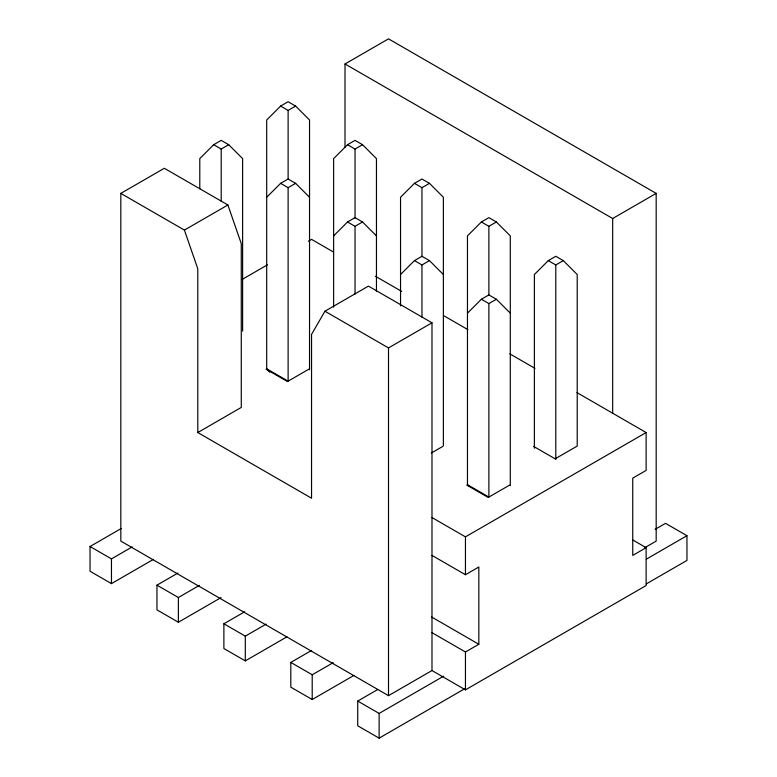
<?xml version="1.0" encoding="UTF-8"?>
<svg xmlns="http://www.w3.org/2000/svg" width="777" height="777" viewBox="0 0 777 777"><rect width="100%" height="100%" fill="white"/><g stroke="black" fill="none" stroke-linecap="round" stroke-linejoin="round"><path stroke-width="1.17" d="M443.376 274.524L429.467 260.616L421.96 264.947L421.96 317.084M510.295 485.683L510.295 235.887L496.386 221.979L488.879 226.311L488.879 295.299M431.993 670.541L431.993 322.814L368.424 286.111L324.932 311.227L311.548 334.411L311.548 498.222L197.785 432.546L197.785 268.725L184.402 230.089L120.823 193.386L120.823 541.113L388.5 695.648L431.993 670.541L465.452 689.859L646.134 585.537L646.134 547.678L632.546 539.83M242.618 331.138L242.618 158.615L228.71 144.707L221.202 140.375L213.694 144.707L199.786 158.615L199.786 188.821M309.537 369.774L309.537 119.988L295.629 106.08L288.121 101.738L280.614 106.08L266.705 119.988L266.705 368.793L269.716 372.212M266.705 197.251L280.614 183.343L288.121 179.011L295.629 183.343L309.537 197.251M376.457 291.501L376.457 158.615L362.548 144.707L355.04 140.375L347.533 144.707L333.624 158.615L333.624 307.168M333.624 235.887L347.533 221.979L355.04 217.647L362.548 221.979L376.457 235.887M443.376 445.833L443.376 197.251L429.467 183.343L421.96 179.011L414.452 183.343L400.543 197.251L400.543 305.934M400.543 274.524L414.452 260.616L421.96 256.284L429.467 260.616M496.386 221.979L488.879 217.647L481.371 221.979L467.463 235.887L467.463 484.702L468.968 486.412M467.463 313.16L481.371 299.252L488.879 294.92L496.386 299.252L510.295 313.16M577.214 446.066L577.214 274.524L563.306 260.616L555.798 256.284L548.29 260.616L534.382 274.524L534.382 448.251M120.823 193.386L164.326 168.279L227.894 204.982L241.278 243.619L241.278 407.43L197.785 432.546M345.007 147.416L345.007 63.967L388.5 38.85L656.177 193.386L656.177 541.113L644.784 547.688M213.694 144.707L221.202 149.048L228.71 144.707M280.614 106.08L288.121 110.412L295.629 106.08M184.402 230.089L227.894 204.982M280.614 183.343L288.121 187.675L295.629 183.343M347.533 144.707L355.04 149.048L362.548 144.707M242.21 279.399L267.424 264.84M308.391 241.191L311.548 239.365L333.498 252.049M347.533 221.979L355.04 226.311L362.548 221.979M414.452 183.343L421.96 187.675L429.467 183.343M308.867 369.182L287.451 381.546L266.035 369.182M324.932 311.227L388.5 347.931L431.993 322.814M345.007 63.967L612.674 218.502L656.177 193.386M481.371 299.252L488.879 303.584L496.386 299.252M548.29 260.616L555.798 264.947L563.306 260.616M153.098 559.566L111.461 583.614L90.045 571.25L90.045 546.522L121.27 528.486M90.045 546.522L111.461 558.886L132.275 546.862M221.056 597.6L178.38 622.241L156.964 609.877L156.964 585.159L177.943 573.038M156.964 585.159L178.38 597.523L199.359 585.402M431.488 452.933L442.705 446.454M286.936 636.839L245.299 660.877L223.883 648.513L223.883 623.785L244.697 611.771M223.883 623.785L245.299 636.149L266.113 624.135M509.625 485.091L488.209 497.455L466.792 485.091M576.544 446.454L555.128 458.818L533.712 446.454M431.993 517.54L465.452 536.858L646.134 432.546L646.134 470.406L632.75 478.137L632.75 555.409L646.134 547.678M353.856 675.475L312.208 699.514L290.802 687.15L290.802 662.422L311.616 650.407M431.993 555.4L465.452 574.718L478.836 566.996L478.836 644.269L465.452 651.99L431.993 632.672M290.802 662.422L312.208 674.786L333.197 662.674M464.5 688.859L379.127 738.15L357.721 725.786L357.721 701.058L377.651 689.549M655.137 529.351L665.539 523.339L686.955 535.703L686.955 560.431L646.357 583.867M357.721 701.058L379.127 713.422L443.667 676.165M646.357 559.139L686.955 535.703M481.371 221.979L488.879 226.311M414.452 260.616L421.96 264.947M375.446 276.262L401.69 291.414M443.677 315.656L467.822 329.594M509.809 353.836L535.003 368.376M576.99 392.618L646.134 432.546M266.705 368.793L288.121 381.157L288.121 187.675M467.463 484.702L488.879 497.066L488.879 303.584M431.643 617.016L478.836 644.269M612.674 218.502L612.674 413.228M555.798 264.947L555.798 459.411M465.452 536.858L465.452 574.718M465.452 651.99L465.452 689.859M421.96 187.675L421.96 256.672M388.5 347.931L388.5 695.648M379.127 713.422L379.127 738.15M355.04 149.048L355.04 218.036M355.04 226.311L355.04 294.162M312.208 674.786L312.208 699.514M288.121 110.412L288.121 179.4M245.299 636.149L245.299 660.877M221.202 149.048L221.202 201.185M178.38 597.523L178.38 622.241M111.461 558.886L111.461 583.614"/></g></svg>
